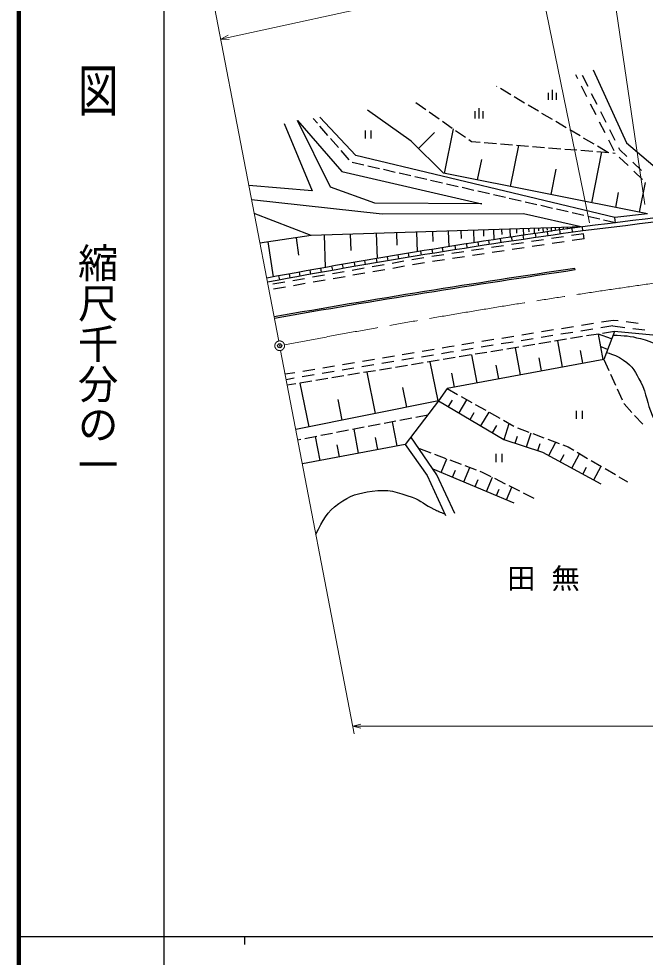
# Model space of a CAD drawing. Units: millimetres, scale not verified. Extents: x 40000 to 680000, y 20000 to 380000.
# Drawn here: x 40000 to 117651, y 202409 to 318771 of the extents above; entities that cross this region are included whole.
import ezdxf
from ezdxf.enums import TextEntityAlignment as Align

# ---------------------------------------------------------------- set-up
doc = ezdxf.new("R2010")
doc.units = ezdxf.units.MM
doc.header["$LTSCALE"] = 1000
doc.header["$PDMODE"] = 32
doc.header["$PDSIZE"] = 500
doc.linetypes.add('CHAIN', pattern=[18.5, 12, -1.5, 3.5, -1.5])
for name, color, linetype, lineweight in [('M-BGD', 7, 'Continuous', 25), ('M-BMK', 2, 'CHAIN', 13), ('M-STR-HTXT', 7, 'Continuous', 13), ('M-TTL', 2, 'Continuous', 140), ('M-TTL-BAND', 7, 'Continuous', 25)]:
    doc.layers.add(name, color=color, linetype=linetype, lineweight=lineweight)
doc.layers.add('M-BMK-HTXT', color=7, linetype='Continuous')
doc.layers.add('M-OTRS', color=6, linetype='Continuous')
doc.styles.add('@ＭＳ ゴシック', font='')
doc.styles.add('ＭＳ ゴシック', font='')
doc.styles.get('@ＭＳ ゴシック').set_extended_font_data('@MS Gothic')
doc.styles.get('ＭＳ ゴシック').set_extended_font_data('MS Gothic')

msp = doc.modelspace()

# ---------------------------------------------------------------- linework, layer by layer
at = {"layer": 'M-BGD'}
for p, q in [((111180, 312422), (115319, 303386)), ((109309, 311314), (109053, 311824)), ((110563, 310377), (109890, 311717)), ((99266, 310366), (99211, 310399)), ((100985, 309345), (99696, 310111)), ((105644, 308725), (105644, 309600)), ((106144, 308725), (106144, 309975)), ((106644, 308725), (106644, 309600)), ((110432, 309080), (109758, 310420)), ((89232, 308375), (90461, 307515)), ((102705, 308323), (101415, 309089)), ((111686, 308143), (111012, 309483)), ((88634, 303592), (83207, 307456)), ((90870, 307228), (92099, 306368)), ((96577, 306422), (96577, 307297)), ((97077, 306422), (97077, 307672)), ((97577, 306422), (97577, 307297)), ((104424, 307302), (103135, 308068)), ((111554, 306846), (110881, 308186)), ((112808, 305909), (112135, 307249)), ((78655, 297890), (74562, 306168)), ((74562, 306168), (80034, 299821)), ((77008, 305818), (76482, 306421)), ((81793, 301799), (77309, 306559)), ((92509, 306081), (93738, 305221)), ((106143, 306280), (104854, 307046)), ((72906, 305800), (76355, 297430)), ((78324, 304311), (77337, 305441)), ((82937, 304912), (82937, 303912)), ((83687, 303912), (83687, 304912)), ((92790, 299606), (93892, 305113)), ((94147, 304935), (95376, 304074)), ((107863, 305258), (106573, 306025)), ((109582, 304237), (108293, 305003)), ((112676, 304612), (112003, 305952)), ((113930, 303675), (113257, 305016)), ((79640, 302805), (78653, 303935)), ((89552, 302685), (91526, 304682)), ((95786, 303788), (96130, 303547)), ((111302, 303215), (110012, 303981)), ((113799, 302378), (113125, 303718)), ((92635, 299637), (88634, 303592)), ((96130, 303547), (97206, 303460)), ((97705, 303420), (99200, 303301)), ((99698, 303261), (101194, 303141)), ((100959, 297973), (101980, 303078)), ((101692, 303101), (103187, 302981)), ((103686, 302941), (105181, 302822)), ((105679, 302782), (107174, 302662)), ((107673, 302622), (109168, 302502)), ((113021, 302193), (111732, 302960)), ((114500, 302541), (114379, 302782)), ((115319, 303386), (119941, 299454)), ((80955, 301299), (79968, 302429)), ((113882, 294119), (81793, 301799)), ((109666, 302462), (111162, 302342)), ((111028, 295959), (112287, 302252)), ((111660, 302303), (113155, 302183)), ((113654, 302143), (113928, 302121)), ((115516, 300581), (114439, 301625)), ((115384, 301684), (114500, 302541)), ((82767, 300622), (81305, 300957)), ((84716, 300175), (83254, 300510)), ((96874, 298790), (97385, 301342)), ((117178, 299944), (116102, 300988)), ((80034, 299821), (97418, 295820)), ((86666, 299729), (85204, 300064)), ((88615, 299283), (87153, 299617)), ((90565, 298836), (89103, 299171)), ((117929, 294579), (92635, 299637)), ((105993, 296966), (106623, 300113)), ((117311, 298841), (116234, 299885)), ((76355, 297430), (68519, 298109)), ((84127, 295912), (78655, 297890)), ((92515, 298390), (91052, 298725)), ((94464, 297943), (93002, 298278)), ((116948, 294775), (117688, 298475)), ((96414, 297497), (94952, 297832)), ((98363, 297051), (96901, 297385)), ((100313, 296604), (98851, 296939)), ((113988, 295367), (114358, 297217)), ((68853, 296373), (85047, 294579)), ((97418, 295820), (84127, 295912)), ((102262, 296158), (100800, 296492)), ((104212, 295711), (102750, 296046)), ((106161, 295265), (104699, 295600)), ((76263, 291911), (69191, 294611)), ((85047, 294579), (102569, 294625)), ((102569, 294625), (109860, 292978)), ((108111, 294818), (106649, 295153)), ((110060, 294372), (108598, 294707)), ((117929, 294579), (113882, 294119)), ((112010, 293926), (110548, 294260)), ((113960, 293479), (112497, 293814)), ((113960, 293479), (113882, 294119)), ((109860, 292978), (76263, 291911)), ((84314, 292167), (84413, 289041)), ((86815, 292246), (86864, 290684)), ((89315, 292326), (89393, 289875)), ((91276, 292388), (91315, 291163)), ((93236, 292450), (93298, 290506)), ((94792, 292500), (94823, 291528)), ((96347, 292549), (96396, 290994)), ((97591, 292589), (97616, 291811)), ((98835, 292628), (98875, 291359)), ((99850, 292660), (99870, 292026)), ((100865, 292693), (100898, 291657)), ((101693, 292719), (101709, 292201)), ((102521, 292745), (102548, 291901)), ((103197, 292767), (103210, 292344)), ((103872, 292788), (103894, 292099)), ((104116, 291648), (104042, 292152)), ((104423, 292806), (104434, 292461)), ((104975, 292823), (104992, 292261)), ((105474, 292839), (105483, 292558)), ((105628, 291867), (105555, 292371)), ((105974, 292855), (105988, 292408)), ((106474, 292871), (106481, 292647)), ((106974, 292887), (106984, 292554)), ((107137, 292082), (107066, 292586)), ((107473, 292902), (107479, 292736)), ((107973, 292918), (107980, 292701)), ((108473, 292934), (108476, 292826)), ((109980, 292111), (108497, 291888)), ((108653, 292296), (108582, 292800)), ((108973, 292950), (108976, 292848)), ((109472, 292966), (109474, 292915)), ((109930, 292474), (109860, 292978)), ((110065, 291500), (109980, 292111)), ((76263, 291911), (69893, 290961)), ((70882, 291108), (71532, 286754)), ((74365, 291628), (74690, 289451)), ((77865, 291962), (77993, 287932)), ((81089, 292065), (81153, 290049)), ((97015, 290582), (96937, 291085)), ((98357, 290788), (98280, 291292)), ((99780, 291005), (99704, 291508)), ((102564, 290994), (101081, 290771)), ((101175, 291214), (101100, 291718)), ((102601, 291426), (102527, 291929)), ((105036, 291367), (103553, 291143)), ((107508, 291739), (106025, 291515)), ((107593, 291128), (106109, 290905)), ((110065, 291500), (108581, 291277)), ((89937, 289457), (89855, 289960)), ((91324, 289683), (91243, 290185)), ((92593, 289887), (92513, 290390)), ((95147, 289877), (93664, 289654)), ((94183, 290140), (94103, 290642)), ((95599, 290362), (95520, 290865)), ((97620, 290249), (96136, 290026)), ((100092, 290622), (98608, 290398)), ((100176, 290011), (98693, 289788)), ((102648, 290383), (101165, 290160)), ((105120, 290756), (103637, 290532)), ((82992, 288293), (82905, 288795)), ((84426, 288539), (84341, 289040)), ((85784, 288769), (85699, 289270)), ((87741, 288697), (86264, 288438)), ((87095, 288988), (87012, 289490)), ((88373, 289201), (88290, 289703)), ((90204, 289128), (88726, 288869)), ((92675, 289505), (91192, 289281)), ((92760, 288894), (91277, 288670)), ((95232, 289266), (93749, 289043)), ((97704, 289639), (96221, 289415)), ((76197, 287095), (76106, 287596)), ((77540, 287337), (77450, 287838)), ((78914, 287581), (78825, 288082)), ((80233, 287814), (80145, 288315)), ((82816, 287835), (81339, 287576)), ((81682, 288067), (81595, 288568)), ((85279, 288266), (83801, 288007)), ((85364, 287654), (83886, 287396)), ((87826, 288085), (86349, 287827)), ((90289, 288516), (88811, 288258)), ((108970, 287622), (108941, 287819)), ((72342, 286390), (72250, 286891)), ((73651, 286632), (73559, 287132)), ((75429, 286541), (73951, 286283)), ((74891, 286858), (74800, 287359)), ((77891, 286972), (76414, 286714)), ((77976, 286361), (76498, 286103)), ((80354, 287404), (78876, 287145)), ((80438, 286792), (78961, 286534)), ((82901, 287223), (81423, 286965)), ((72966, 286110), (71489, 285852)), ((73051, 285499), (71573, 285241)), ((75513, 285930), (74036, 285672)), ((108757, 280581), (107276, 280342)), ((111225, 280980), (109744, 280741)), ((113620, 280683), (112139, 280444)), ((113693, 281379), (112212, 281140)), ((113620, 280683), (115108, 280498)), ((114280, 281306), (113693, 281379)), ((116761, 280999), (115273, 281183)), ((101353, 279384), (99872, 279145)), ((103821, 279783), (102340, 279544)), ((106216, 279486), (104735, 279247)), ((106289, 280182), (104808, 279943)), ((108684, 279885), (107203, 279646)), ((109879, 279358), (108399, 279114)), ((111152, 280284), (109671, 280045)), ((111852, 279682), (110372, 279439)), ((113472, 279072), (111858, 279683)), ((112458, 276532), (111870, 279685)), ((113826, 280007), (112346, 279763)), ((113826, 280007), (112514, 276542)), ((121892, 279243), (113826, 280007)), ((116101, 280375), (117589, 280191)), ((93949, 278188), (93354, 278091)), ((96417, 278587), (94936, 278347)), ((98812, 278289), (97331, 278050)), ((98885, 278986), (97404, 278746)), ((101280, 278688), (99799, 278449)), ((103748, 279087), (102267, 278848)), ((103959, 278384), (102478, 278140)), ((105932, 278708), (104452, 278465)), ((107906, 279033), (106425, 278789)), ((107413, 275591), (106805, 278852)), ((86552, 276952), (85072, 276704)), ((89017, 277365), (87538, 277117)), ((91410, 277081), (89931, 276833)), ((91483, 277778), (90004, 277530)), ((93463, 277425), (92396, 277246)), ((93354, 278091), (92469, 277943)), ((93876, 277491), (93463, 277425)), ((96065, 277085), (94585, 276841)), ((96344, 277890), (94863, 277651)), ((96801, 273612), (96151, 277099)), ((98038, 277410), (96558, 277166)), ((100012, 277734), (98532, 277491)), ((101985, 278059), (100505, 277815)), ((102196, 274618), (101567, 277990)), ((109935, 276062), (109641, 277638)), ((112983, 277781), (112176, 278086)), ((81620, 276126), (80141, 275878)), ((84013, 275842), (82534, 275594)), ((84086, 276539), (82607, 276291)), ((86479, 276255), (84999, 276007)), ((88171, 275786), (86691, 275543)), ((88944, 276668), (87465, 276420)), ((90144, 276111), (88664, 275867)), ((92118, 276435), (90638, 276192)), ((91991, 271388), (91012, 276254)), ((94091, 276760), (92611, 276517)), ((112514, 276542), (93091, 272920)), ((99499, 274115), (99184, 275801)), ((104805, 275105), (104501, 276735)), ((112514, 276542), (113137, 275178)), ((74223, 274887), (73034, 274688)), ((76689, 275300), (75210, 275052)), ((79082, 275016), (77602, 274768)), ((79155, 275713), (77675, 275465)), ((81547, 275429), (80068, 275181)), ((82250, 274812), (80770, 274569)), ((84224, 275137), (82744, 274893)), ((84206, 269823), (83172, 274964)), ((86197, 275461), (84717, 275218)), ((94012, 273092), (93687, 274835)), ((113345, 274724), (113969, 273359)), ((74150, 274190), (73147, 274022)), ((74357, 273513), (73279, 273336)), ((76330, 273838), (74850, 273594)), ((75980, 268168), (74888, 273601)), ((76616, 274603), (75137, 274355)), ((78303, 274163), (76823, 273919)), ((80277, 274487), (78797, 274244)), ((88098, 270605), (87609, 273038)), ((93091, 272920), (92042, 271398)), ((93091, 272920), (94399, 272185)), ((114177, 272905), (114800, 271540)), ((92042, 271398), (74335, 267838)), ((80093, 268995), (79576, 271566)), ((92042, 271398), (87895, 265991)), ((92042, 271398), (100125, 266621)), ((93266, 270675), (93751, 271494)), ((94578, 269899), (95547, 271539)), ((94835, 271940), (96142, 271205)), ((96578, 270959), (97885, 270224)), ((97294, 268294), (98298, 269992)), ((98321, 269979), (99628, 269244)), ((109106, 270149), (109106, 269149)), ((109856, 269149), (109856, 270149)), ((115008, 271086), (115033, 271031)), ((115033, 271031), (116001, 269965)), ((86758, 268875), (85285, 268592)), ((88722, 269253), (87249, 268970)), ((90686, 269631), (89213, 269347)), ((95936, 269097), (96438, 269946)), ((100064, 268998), (101371, 268263)), ((116337, 269595), (117346, 268485)), ((80866, 267742), (79393, 267458)), ((82830, 268119), (81357, 267836)), ((82127, 264895), (81561, 267875)), ((84794, 268497), (83321, 268214)), ((86912, 265805), (86344, 268795)), ((98723, 267450), (99251, 268343)), ((100155, 266612), (100804, 268582)), ((101830, 268067), (103232, 267533)), ((74974, 266608), (74586, 266533)), ((76938, 266986), (75465, 266702)), ((77359, 263989), (76795, 266958)), ((78902, 267364), (77429, 267080)), ((84520, 265350), (84235, 266845)), ((91832, 262212), (88611, 266926)), ((100125, 266621), (104902, 265047)), ((101541, 266155), (101827, 267021)), ((102928, 265697), (103500, 267431)), ((103699, 267355), (105101, 266821)), ((105568, 266643), (106970, 266109)), ((87895, 265991), (75155, 263570)), ((79743, 264442), (79460, 265932)), ((87895, 265991), (90624, 262160)), ((91114, 264907), (89708, 265431)), ((104346, 265230), (104638, 266116)), ((105700, 264613), (106591, 266253)), ((107437, 265931), (108104, 265677)), ((108104, 265677), (108782, 265279)), ((92988, 264209), (91582, 264733)), ((92347, 262528), (93041, 264189)), ((99148, 264811), (99148, 263811)), ((99898, 263811), (99898, 264811)), ((104902, 265047), (112146, 261110)), ((107126, 263838), (107611, 264730)), ((108553, 263062), (109522, 264846)), ((109214, 265027), (110508, 264268)), ((94862, 263511), (93456, 264034)), ((95183, 261341), (95925, 263114)), ((96736, 262812), (95330, 263336)), ((109910, 262325), (110371, 263173)), ((110940, 264016), (112234, 263258)), ((111268, 261587), (112190, 263284)), ((112665, 263005), (113960, 262247)), ((90624, 262160), (92881, 257173)), ((91323, 262956), (101385, 258748)), ((94036, 257435), (91832, 262212)), ((93765, 261935), (94136, 262821)), ((97501, 262527), (97204, 262637)), ((98556, 261991), (97501, 262527)), ((97971, 260176), (98700, 261918)), ((114391, 261994), (115453, 261372)), ((96577, 260758), (96941, 261630)), ((100339, 261085), (99002, 261764)), ((100463, 259133), (101114, 260691)), ((102122, 260179), (100785, 260858)), ((99217, 259654), (99542, 260433)), ((103905, 259272), (102568, 259952))]:
    msp.add_line(p, q, dxfattribs=at)
for centre, radius, start, end in [((472971, -2656092), 2971339, 96.05013, 97.0192), ((472971, -2656092), 2970831, 95.9281, 97.0192), ((224187, -532581), 833438, 97.88444, 100.60975), ((224187, -532581), 832929, 97.88444, 100.60975), ((315793, -1115076), 1418063, 98.38763, 99.91368), ((315793, -1115076), 1417863, 98.38763, 99.91368)]:
    msp.add_arc(centre, radius, start, end, dxfattribs=at)
for points, knots in [([(113646, 279533), (115163, 279505), (115749, 279447), (117046, 279118), (118768, 278682), (119646, 278102), (121146, 277150), (123351, 275751), (124481, 274775), (126340, 272941), (127786, 271514), (128338, 270479), (129675, 268950), (130550, 267948), (131050, 267396), (131971, 266435), (133204, 265148), (133653, 264749), (135251, 263264)], [0, 0, 0, 0, 1, 1, 1, 2, 2, 2, 3, 3, 3, 4, 4, 4, 5, 5, 5, 6, 6, 6, 6]), ([(112833, 277385), (113789, 277126), (114211, 276948), (114968, 276440), (116093, 275686), (116484, 274912), (117101, 273706), (117873, 272197), (117804, 271141), (118522, 269606), (119331, 267878), (119992, 267011), (121091, 265451), (122142, 263960), (122563, 263460), (123989, 261788)], [0, 0, 0, 0, 1, 1, 1, 2, 2, 2, 3, 3, 3, 4, 4, 4, 5, 5, 5, 5]), ([(76824, 254884), (77705, 256637), (78154, 257592), (79652, 258672), (81055, 259684), (82094, 259961), (83807, 260203), (85754, 260478), (86937, 260117), (88782, 259437), (89903, 259024), (90378, 258466), (91461, 257961), (91973, 257722), (92151, 257637), (92787, 257381)], [0, 0, 0, 0, 1, 1, 1, 2, 2, 2, 3, 3, 3, 4, 4, 4, 5, 5, 5, 5])]:
    msp.add_open_spline(points, degree=3, knots=knots, dxfattribs=at)
at = {"layer": 'M-BMK'}
msp.add_circle((72340, 278225), 600, dxfattribs=at)
msp.add_arc((256497, -680227), 975984, 87.11766, 100.84109, dxfattribs=at)
at = {"layer": 'M-OTRS'}
msp.add_point((72340, 278225), dxfattribs=at)
at = {"layer": 'M-STR-HTXT'}
for p, q in [((117620, 295737), (112866, 327890)), ((110739, 293485), (103983, 326639)), ((65034, 316247), (104340, 324886)), ((72226, 278814), (63559, 323926)), ((65034, 316247), (65954, 316719)), ((65034, 316247), (66067, 316205)), ((72453, 277636), (81581, 230127)), ((81396, 231056), (82396, 231320)), ((500199, 231056), (81396, 231056)), ((81396, 231056), (82396, 230793))]:
    msp.add_line(p, q, dxfattribs=at)
at = {"layer": 'M-TTL'}
msp.add_line((40000, 380000), (40000, 20000), dxfattribs=at)
at = {"layer": 'M-TTL-BAND'}
for p, q in [((58000, 370000), (58000, 20000)), ((40000, 205000), (579000, 205000)), ((68000, 205000), (68000, 204000))]:
    msp.add_line(p, q, dxfattribs=at)

# ---------------------------------------------------------------- texts
at = {"layer": 'M-BMK-HTXT', "insert": (106035, 247808), "char_height": 2566, "attachment_point": 8, "style": 'ＭＳ ゴシック'}
msp.add_mtext('\\T1.57;田無', dxfattribs=at)
at = {"layer": 'M-TTL-BAND', "style": '@ＭＳ ゴシック', "width": 1.4}
msp.add_text('平  面  図', height=3666, rotation=270, dxfattribs=at).set_placement((49777, 306475), align=Align.MIDDLE_RIGHT)
at = {"layer": 'M-TTL-BAND', "style": '@ＭＳ ゴシック'}
msp.add_text('縮尺千分の一', height=3666, rotation=270, dxfattribs=at).set_placement((49777, 261030), align=Align.MIDDLE_RIGHT)

doc.saveas('drawing.dxf')
